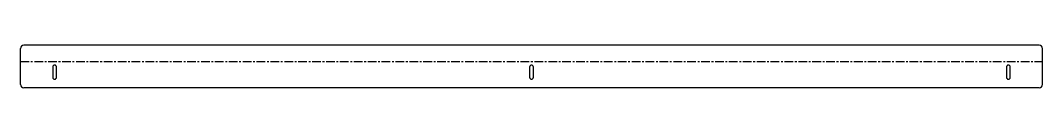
# Model space of a CAD drawing. Header units: millimetres. Extents: x -748 to 748, y -40 to 23.
import ezdxf

# ---------------------------------------------------------------- set-up
doc = ezdxf.new("R2010")
doc.units = ezdxf.units.MM
doc.linetypes.add('CENTERX2', pattern=[20.32, 12.7, -2.54, 2.54, -2.54])

msp = doc.modelspace()

# ---------------------------------------------------------------- linework, layer by layer
at = {"color": 7, "linetype": 'Continuous', "lineweight": 25}
for p, q in [((-747.5, -35), (-747.5, 17.5)), ((742.5, 22.5), (-742.5, 22.5)), ((747.5, -35), (747.5, 17.5)), ((-700.2, -9.5), (-700.2, -24.5)), ((-694.8, -24.5), (-694.8, -9.5)), ((-2.8, -9.5), (-2.8, -24.5)), ((2.8, -24.5), (2.8, -9.5)), ((694.8, -9.5), (694.8, -24.5)), ((700.2, -24.5), (700.2, -9.5)), ((742.5, -40), (-742.5, -40))]:
    msp.add_line(p, q, dxfattribs=at)
at = {"color": 7, "linetype": 'CENTERX2'}
msp.add_line((-747.5, -1.2), (747.5, -1.2), dxfattribs=at)
at = {"color": 7, "linetype": 'Continuous', "lineweight": 25}
for centre, radius, start, end in [((-742.5, 17.5), 5, 90, 180), ((742.5, 17.5), 5, 0, 90), ((-697.5, -9.5), 2.75, 0, 180), ((0, -9.5), 2.75, 0, 180), ((697.5, -9.5), 2.75, 0, 180), ((-697.5, -24.5), 2.75, 180, 0), ((0, -24.5), 2.75, 180, 0), ((697.5, -24.5), 2.75, 180, 0), ((-742.5, -35), 5, 180, 270), ((742.5, -35), 5, 270, 0)]:
    msp.add_arc(centre, radius, start, end, dxfattribs=at)

doc.saveas('drawing.dxf')
